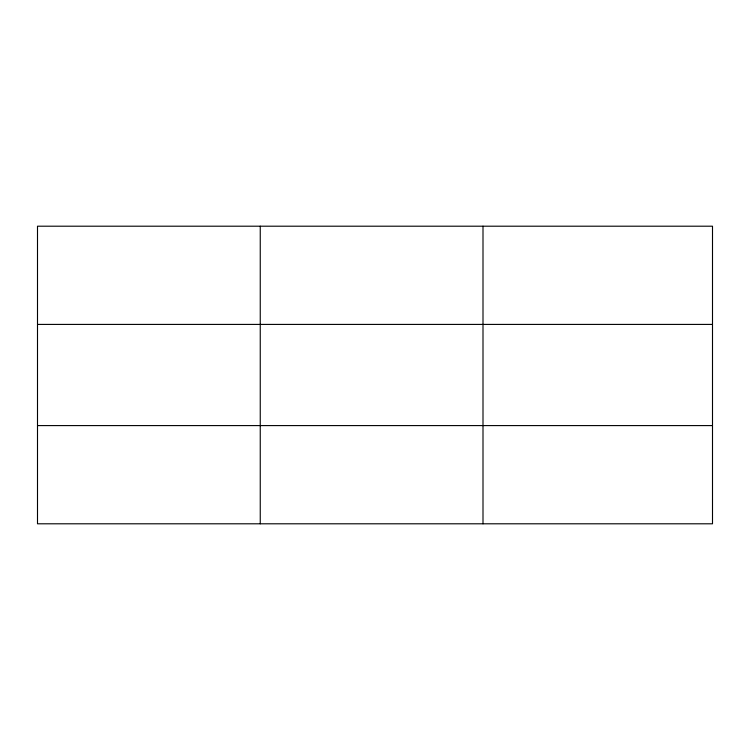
<?xml version="1.0" encoding="UTF-8"?>
<svg xmlns="http://www.w3.org/2000/svg" width="750" height="750" viewBox="0 0 750 750"><rect width="100%" height="100%" fill="white"/><g stroke="black" fill="none" stroke-linecap="round" stroke-linejoin="round"><path stroke-width="1.12" d="M260.25 523.8L260.25 226.2M483 523.8L483 226.2M37.5 324.413L712.5 324.413M37.5 425.587L712.5 425.587M712.5 499.247L712.5 523.8L37.5 523.8L37.5 226.2L712.5 226.2L712.5 499.247"/></g></svg>
